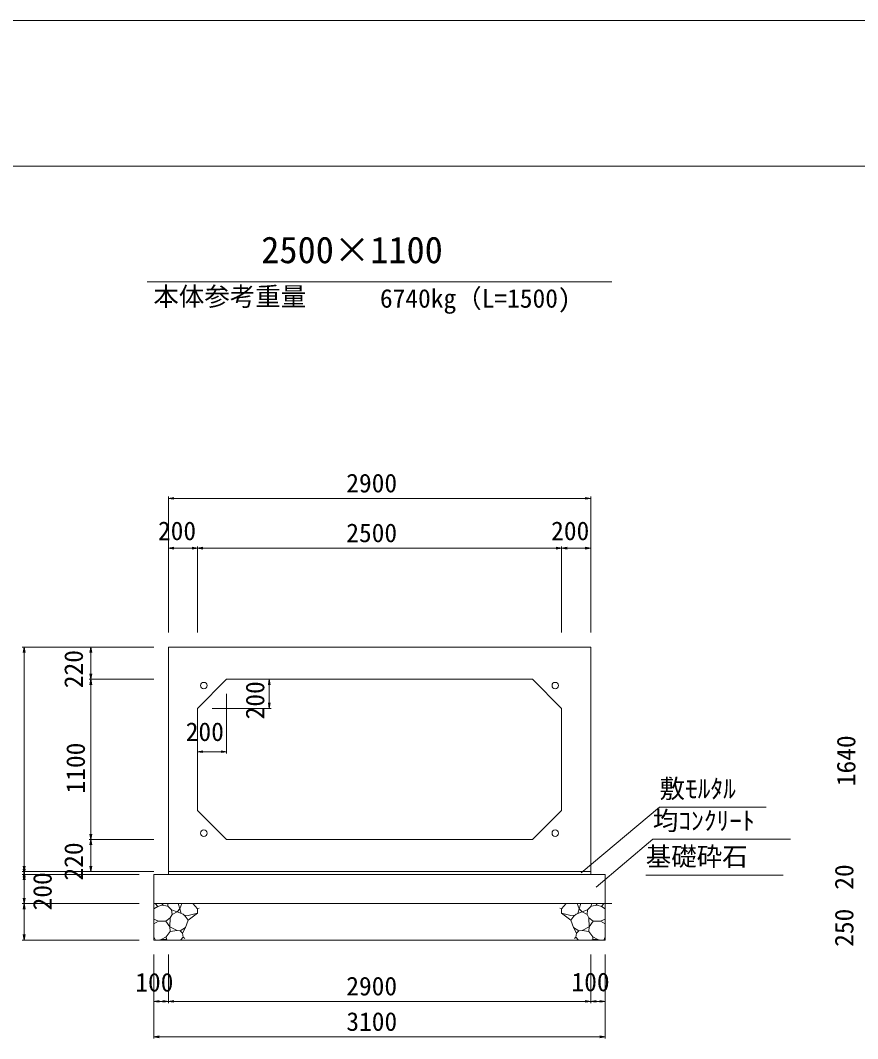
# Model space of a CAD drawing. Units: millimetres on the paper. Extents: x 0 to 841, y 0 to 594.
# Drawn here: x 176.3 to 291.3, y 454.2 to 594 of the extents above; entities that cross this region are included whole.
import ezdxf
from ezdxf.enums import TextEntityAlignment as Align

# ---------------------------------------------------------------- set-up
doc = ezdxf.new("R2010")
doc.units = ezdxf.units.MM
for name, color, linetype, lineweight in [('D-STR-DIM（寸法）', 7, 'Continuous', 18), ('D-STR-HTXT（旗揚げ）', 4, 'Continuous', 18), ('D-STR-STRn（構造物）', 5, 'Continuous', 18), ('D-STR（構造物外形線）', 1, 'Continuous', 18), ('D-TTL(外枠）', 2, 'Continuous', 18), ('DEFPOINTS_2', 8, 'Continuous', 18)]:
    doc.layers.add(name, color=color, linetype=linetype, lineweight=lineweight)
doc.layers.add('D-STR-TXT（文字）', color=7, linetype='Continuous')
doc.layers.add('D-TTL-FRAME（タイトル枠）', color=7, linetype='Continuous')
doc.styles.add('ＭＳ ゴシック', font='')
doc.styles.get('ＭＳ ゴシック').set_extended_font_data('MS Gothic')

msp = doc.modelspace()

# ---------------------------------------------------------------- linework, layer by layer
at = {"layer": 'D-STR-DIM（寸法）'}
for p, q in [((196.673, 509.969), (196.673, 528.644)), ((196.673, 528.394), (197.423, 528.519)), ((196.673, 528.394), (196.773, 528.394)), ((197.423, 528.269), (196.673, 528.394)), ((254.573, 528.394), (196.773, 528.394)), ((253.923, 528.519), (254.673, 528.394)), ((254.673, 528.394), (253.923, 528.269)), ((254.673, 528.394), (254.573, 528.394)), ((254.673, 509.969), (254.673, 528.644)), ((196.673, 509.969), (196.673, 521.81)), ((196.673, 521.56), (197.423, 521.685)), ((196.673, 521.56), (196.773, 521.56)), ((197.423, 521.435), (196.673, 521.56)), ((196.773, 521.56), (200.573, 521.56)), ((199.923, 521.685), (200.673, 521.56)), ((200.673, 521.56), (199.923, 521.435)), ((200.673, 521.56), (200.573, 521.56)), ((200.673, 509.969), (200.673, 521.81)), ((200.673, 509.969), (200.673, 521.81)), ((200.673, 521.56), (201.423, 521.685)), ((200.673, 521.56), (200.773, 521.56)), ((201.423, 521.435), (200.673, 521.56)), ((200.773, 521.56), (250.573, 521.56)), ((249.923, 521.685), (250.673, 521.56)), ((250.673, 521.56), (249.923, 521.435)), ((250.673, 521.56), (250.573, 521.56)), ((250.673, 509.969), (250.673, 521.81)), ((250.673, 509.969), (250.673, 521.81)), ((250.673, 521.56), (251.423, 521.685)), ((250.673, 521.56), (250.773, 521.56)), ((251.423, 521.435), (250.673, 521.56)), ((254.573, 521.56), (250.773, 521.56)), ((253.923, 521.685), (254.673, 521.56)), ((254.673, 521.56), (253.923, 521.435)), ((254.673, 521.56), (254.573, 521.56)), ((254.673, 509.969), (254.673, 521.81)), ((194.673, 507.969), (176.606, 507.969)), ((176.731, 507.219), (176.856, 507.969)), ((176.856, 507.969), (176.856, 507.869)), ((176.856, 507.969), (176.981, 507.219)), ((176.856, 507.869), (176.856, 477.269)), ((194.673, 507.969), (185.779, 507.969)), ((185.904, 507.219), (186.029, 507.969)), ((186.029, 507.969), (186.029, 507.869)), ((186.029, 507.969), (186.154, 507.219)), ((186.029, 507.869), (186.029, 503.669)), ((194.673, 503.569), (185.779, 503.569)), ((194.673, 503.569), (185.779, 503.569)), ((186.029, 503.569), (185.904, 504.319)), ((185.904, 502.819), (186.029, 503.569)), ((186.154, 504.319), (186.029, 503.569)), ((186.029, 503.569), (186.029, 503.669)), ((186.029, 503.569), (186.029, 503.469)), ((186.029, 503.569), (186.154, 502.819)), ((186.029, 481.669), (186.029, 503.469)), ((206.673, 503.569), (210.778, 503.569)), ((210.403, 502.819), (210.528, 503.569)), ((210.528, 503.569), (210.528, 503.469)), ((210.528, 503.569), (210.653, 502.819)), ((210.528, 499.669), (210.528, 503.469)), ((204.673, 501.569), (204.673, 493.371)), ((202.673, 499.569), (210.778, 499.569)), ((210.528, 499.569), (210.403, 500.319)), ((210.653, 500.319), (210.528, 499.569)), ((210.528, 499.569), (210.528, 499.669)), ((200.673, 497.569), (200.673, 493.371)), ((200.673, 493.621), (201.423, 493.746)), ((200.673, 493.621), (200.773, 493.621)), ((201.423, 493.496), (200.673, 493.621)), ((204.573, 493.621), (200.773, 493.621)), ((203.923, 493.746), (204.673, 493.621)), ((204.673, 493.621), (203.923, 493.496)), ((204.673, 493.621), (204.573, 493.621)), ((186.029, 481.569), (185.904, 482.319)), ((186.154, 482.319), (186.029, 481.569)), ((194.673, 481.569), (185.779, 481.569)), ((194.673, 481.569), (185.779, 481.569)), ((185.904, 480.819), (186.029, 481.569)), ((186.029, 481.569), (186.029, 481.669)), ((186.029, 481.569), (186.029, 481.469)), ((186.029, 481.569), (186.154, 480.819)), ((186.029, 477.269), (186.029, 481.469)), ((194.673, 477.169), (176.606, 477.169)), ((194.673, 477.169), (176.606, 477.169)), ((192.673, 476.769), (176.606, 476.769)), ((192.673, 476.769), (176.606, 476.769)), ((176.856, 477.169), (176.731, 477.919)), ((176.856, 476.769), (176.731, 477.519)), ((176.731, 476.419), (176.856, 477.169)), ((176.731, 476.019), (176.856, 476.769)), ((176.981, 477.919), (176.856, 477.169)), ((176.981, 477.519), (176.856, 476.769)), ((176.856, 477.169), (176.856, 477.269)), ((176.856, 477.169), (176.856, 477.069)), ((176.856, 477.169), (176.981, 476.419)), ((176.856, 477.069), (176.856, 476.869)), ((176.856, 476.769), (176.856, 476.869)), ((176.856, 476.769), (176.856, 476.669)), ((176.856, 476.769), (176.981, 476.019)), ((176.856, 476.669), (176.856, 472.869)), ((194.673, 477.169), (185.779, 477.169)), ((186.029, 477.169), (185.904, 477.919)), ((186.154, 477.919), (186.029, 477.169)), ((186.029, 477.169), (186.029, 477.269)), ((192.673, 472.769), (176.606, 472.769)), ((192.673, 472.769), (176.606, 472.769)), ((176.856, 472.769), (176.731, 473.519)), ((176.731, 472.019), (176.856, 472.769)), ((176.981, 473.519), (176.856, 472.769)), ((176.856, 472.769), (176.856, 472.869)), ((176.856, 472.769), (176.856, 472.669)), ((176.856, 472.769), (176.981, 472.019)), ((176.856, 472.669), (176.856, 467.869)), ((176.856, 467.769), (176.731, 468.519)), ((176.981, 468.519), (176.856, 467.769)), ((192.673, 467.769), (176.606, 467.769)), ((176.856, 467.769), (176.856, 467.869)), ((194.673, 465.769), (194.673, 454.242)), ((194.673, 465.769), (194.673, 459.106)), ((196.673, 465.769), (196.673, 459.106)), ((196.673, 465.769), (196.673, 459.106)), ((254.673, 465.769), (254.673, 459.106)), ((254.673, 465.769), (254.673, 459.106)), ((256.673, 465.769), (256.673, 459.106)), ((256.673, 465.769), (256.673, 454.242)), ((194.673, 459.356), (195.423, 459.481)), ((194.673, 459.356), (194.773, 459.356)), ((195.423, 459.231), (194.673, 459.356)), ((194.773, 459.356), (196.573, 459.356)), ((195.923, 459.481), (196.673, 459.356)), ((196.673, 459.356), (195.923, 459.231)), ((196.673, 459.356), (196.573, 459.356)), ((196.673, 459.356), (197.423, 459.481)), ((196.673, 459.356), (196.773, 459.356)), ((197.423, 459.231), (196.673, 459.356)), ((196.773, 459.356), (254.573, 459.356)), ((253.923, 459.481), (254.673, 459.356)), ((254.673, 459.356), (253.923, 459.231)), ((254.673, 459.356), (254.573, 459.356)), ((254.673, 459.356), (255.423, 459.481)), ((254.673, 459.356), (254.773, 459.356)), ((255.423, 459.231), (254.673, 459.356)), ((254.773, 459.356), (256.573, 459.356)), ((255.923, 459.481), (256.673, 459.356)), ((256.673, 459.356), (255.923, 459.231)), ((256.673, 459.356), (256.573, 459.356)), ((194.673, 454.492), (195.423, 454.617)), ((194.673, 454.492), (194.773, 454.492)), ((195.423, 454.367), (194.673, 454.492)), ((194.773, 454.492), (256.573, 454.492)), ((255.923, 454.617), (256.673, 454.492)), ((256.673, 454.492), (255.923, 454.367)), ((256.673, 454.492), (256.573, 454.492))]:
    msp.add_line(p, q, dxfattribs=at)
at = {"layer": 'D-STR-HTXT（旗揚げ）'}
for p, q in [((193.781, 558.12), (257.565, 558.12)), ((253.39, 476.98), (264.123, 485.998)), ((278.785, 485.998), (264.123, 485.998)), ((255.412, 475.046), (263.211, 481.599)), ((282.136, 481.599), (263.211, 481.599)), ((281.099, 476.69), (262.236, 476.69))]:
    msp.add_line(p, q, dxfattribs=at)
at = {"layer": 'D-STR-STRn（構造物）'}
for p, q in [((194.673, 476.769), (256.673, 476.769)), ((194.673, 476.769), (194.673, 467.769)), ((196.673, 477.169), (196.673, 476.769)), ((254.673, 477.169), (254.673, 476.769)), ((256.673, 476.769), (256.673, 467.769)), ((194.673, 472.769), (257.569, 472.769)), ((195.205, 472.374), (194.874, 472.769)), ((195.79, 472.562), (195.205, 472.374)), ((195.79, 472.562), (195.982, 472.769)), ((196.599, 472.432), (195.79, 472.562)), ((196.599, 472.432), (196.58, 472.769)), ((197.086, 471.901), (196.599, 472.432)), ((198.034, 472.769), (198.261, 472.051)), ((198.261, 472.051), (198.541, 472.769)), ((200.036, 472.769), (200.682, 472.049)), ((251.311, 472.769), (250.664, 472.049)), ((253.085, 472.051), (252.805, 472.769)), ((253.312, 472.769), (253.085, 472.051)), ((254.26, 471.901), (254.748, 472.432)), ((254.748, 472.432), (254.766, 472.769)), ((254.748, 472.432), (255.556, 472.562)), ((255.556, 472.562), (255.365, 472.769)), ((255.556, 472.562), (256.141, 472.374)), ((256.141, 472.374), (256.473, 472.769)), ((195.205, 472.374), (194.673, 472.061)), ((196.939, 470.809), (197.175, 471.281)), ((197.175, 471.281), (197.086, 471.901)), ((197.859, 471.635), (197.086, 471.901)), ((197.175, 471.281), (197.859, 471.635)), ((198.261, 472.051), (197.859, 471.635)), ((197.859, 471.635), (198.686, 471.329)), ((198.261, 472.051), (198.418, 471.428)), ((198.686, 471.329), (198.992, 471.038)), ((198.839, 471.184), (199.4, 471.129)), ((198.992, 471.038), (199.406, 470.487)), ((199.4, 471.129), (200.682, 471.458)), ((199.406, 470.487), (200.682, 471.458)), ((200.682, 472.049), (200.901, 472.158)), ((200.682, 472.049), (200.682, 471.458)), ((200.682, 471.458), (200.707, 471.452)), ((250.664, 472.049), (250.446, 472.158)), ((250.664, 471.458), (250.639, 471.452)), ((250.664, 472.049), (250.664, 471.458)), ((251.946, 471.129), (250.664, 471.458)), ((251.941, 470.487), (250.664, 471.458)), ((252.354, 471.038), (251.941, 470.487)), ((252.507, 471.184), (251.946, 471.129)), ((252.66, 471.329), (252.354, 471.038)), ((253.487, 471.635), (252.66, 471.329)), ((253.085, 472.051), (252.929, 471.428)), ((253.085, 472.051), (253.487, 471.635)), ((253.487, 471.635), (254.26, 471.901)), ((254.172, 471.281), (253.487, 471.635)), ((254.172, 471.281), (254.26, 471.901)), ((254.407, 470.809), (254.172, 471.281)), ((256.141, 472.374), (256.673, 472.061)), ((195.321, 470.36), (194.673, 470.633)), ((194.673, 469.991), (195.321, 470.36)), ((195.321, 470.36), (196.34, 470.343)), ((196.34, 470.343), (196.939, 470.809)), ((196.869, 469.609), (196.34, 470.343)), ((196.869, 469.609), (196.939, 470.809)), ((196.932, 468.932), (196.869, 469.609)), ((196.869, 469.609), (197.862, 469.071)), ((199.406, 470.487), (199.042, 469.516)), ((251.941, 470.487), (252.304, 469.516)), ((254.478, 469.609), (253.485, 469.071)), ((254.478, 469.609), (254.407, 470.809)), ((255.007, 470.343), (254.407, 470.809)), ((254.414, 468.932), (254.478, 469.609)), ((254.478, 469.609), (255.007, 470.343)), ((256.025, 470.36), (255.007, 470.343)), ((256.025, 470.36), (256.673, 470.633)), ((256.673, 469.991), (256.025, 470.36)), ((194.887, 467.769), (194.673, 468.214)), ((195.7, 467.861), (196.382, 468.235)), ((196.382, 468.235), (196.932, 468.932)), ((196.382, 468.235), (196.395, 467.887)), ((197.862, 469.071), (196.932, 468.932)), ((198.281, 469.04), (197.862, 469.071)), ((199.042, 469.516), (198.281, 469.04)), ((198.281, 469.04), (198.598, 468.715)), ((198.598, 468.715), (199.042, 469.516)), ((198.716, 468.146), (198.598, 468.715)), ((252.749, 468.715), (252.304, 469.516)), ((252.304, 469.516), (253.065, 469.04)), ((252.63, 468.146), (252.749, 468.715)), ((253.065, 469.04), (252.749, 468.715)), ((253.065, 469.04), (253.485, 469.071)), ((253.485, 469.071), (254.414, 468.932)), ((254.964, 468.235), (254.414, 468.932)), ((254.964, 468.235), (254.951, 467.887)), ((255.647, 467.861), (254.964, 468.235)), ((256.46, 467.769), (256.673, 468.214)), ((194.673, 467.769), (256.673, 467.769)), ((195.7, 467.861), (195.321, 467.769)), ((196.328, 467.884), (195.7, 467.861)), ((196.591, 467.769), (196.328, 467.884)), ((198.34, 467.769), (198.716, 468.146)), ((198.716, 468.146), (198.911, 467.964)), ((252.63, 468.146), (252.435, 467.964)), ((253.007, 467.769), (252.63, 468.146)), ((254.756, 467.769), (255.018, 467.884)), ((255.018, 467.884), (255.647, 467.861)), ((255.647, 467.861), (256.026, 467.769))]:
    msp.add_line(p, q, dxfattribs=at)
at = {"layer": 'D-STR（構造物外形線）'}
for p, q in [((196.673, 507.969), (254.673, 507.969)), ((196.673, 477.169), (196.673, 507.969)), ((254.673, 507.969), (254.673, 477.169)), ((200.673, 499.569), (204.673, 503.569)), ((204.673, 503.569), (246.673, 503.569)), ((246.673, 503.569), (250.673, 499.569)), ((200.673, 485.569), (200.673, 499.569)), ((250.673, 499.569), (250.673, 485.569)), ((204.673, 481.569), (200.673, 485.569)), ((250.673, 485.569), (246.673, 481.569)), ((246.673, 481.569), (204.673, 481.569)), ((254.673, 477.169), (196.673, 477.169))]:
    msp.add_line(p, q, dxfattribs=at)
for centre in [(201.542, 502.701), (249.805, 502.701), (201.542, 482.438), (249.805, 482.438)]:
    msp.add_circle(centre, 0.44, dxfattribs=at)
at = {"layer": 'D-TTL(外枠）'}
msp.add_line((25, 574), (820, 574), dxfattribs=at)
at = {"layer": 'DEFPOINTS_2'}
msp.add_line((0, 594), (841, 594), dxfattribs=at)

# ---------------------------------------------------------------- texts
at = {"layer": 'D-STR-TXT（文字）', "style": 'ＭＳ ゴシック'}
for s, height, p in [('2500×1100', 3.666, (209.43, 559.569)), ('本体参考重量', 2.566, (194.612, 554.053)), ('6740kg（L=1500)', 2.566, (225.732, 553.789)), ('敷ﾓﾙﾀﾙ', 2.566, (264.123, 486.498)), ('均ｺﾝｸﾘｰﾄ', 2.566, (263.211, 482.099)), ('基礎砕石', 2.566, (262.236, 477.19))]:
    msp.add_text(s, height=height, dxfattribs=at).set_placement(p, align=Align.BOTTOM_LEFT)
at = {"layer": 'D-TTL-FRAME（タイトル枠）', "style": 'ＭＳ ゴシック'}
for s, p in [('2900', (221.107, 528.444)), ('200', (195.244, 521.885)), ('2500', (221.107, 521.61)), ('200', (249.244, 521.885)), ('200', (199.059, 494.315)), ('100', (192.129, 459.931)), ('2900', (221.107, 459.406)), ('100', (252.039, 459.973)), ('3100', (221.116, 454.542))]:
    msp.add_text(s, height=2.566, dxfattribs=at).set_placement(p, align=Align.BOTTOM_LEFT)
for s, p in [('220', (185.704, 502.34)), ('200', (210.62, 498.059)), ('1640', (291.806, 488.888)), ('1100', (185.979, 487.888)), ('220', (185.704, 475.94)), ('20', (291.531, 474.677)), ('200', (181.418, 471.84)), ('250', (291.531, 466.84))]:
    msp.add_text(s, height=2.566, rotation=90, dxfattribs=at).set_placement(p, align=Align.BOTTOM_LEFT)

doc.saveas('drawing.dxf')
